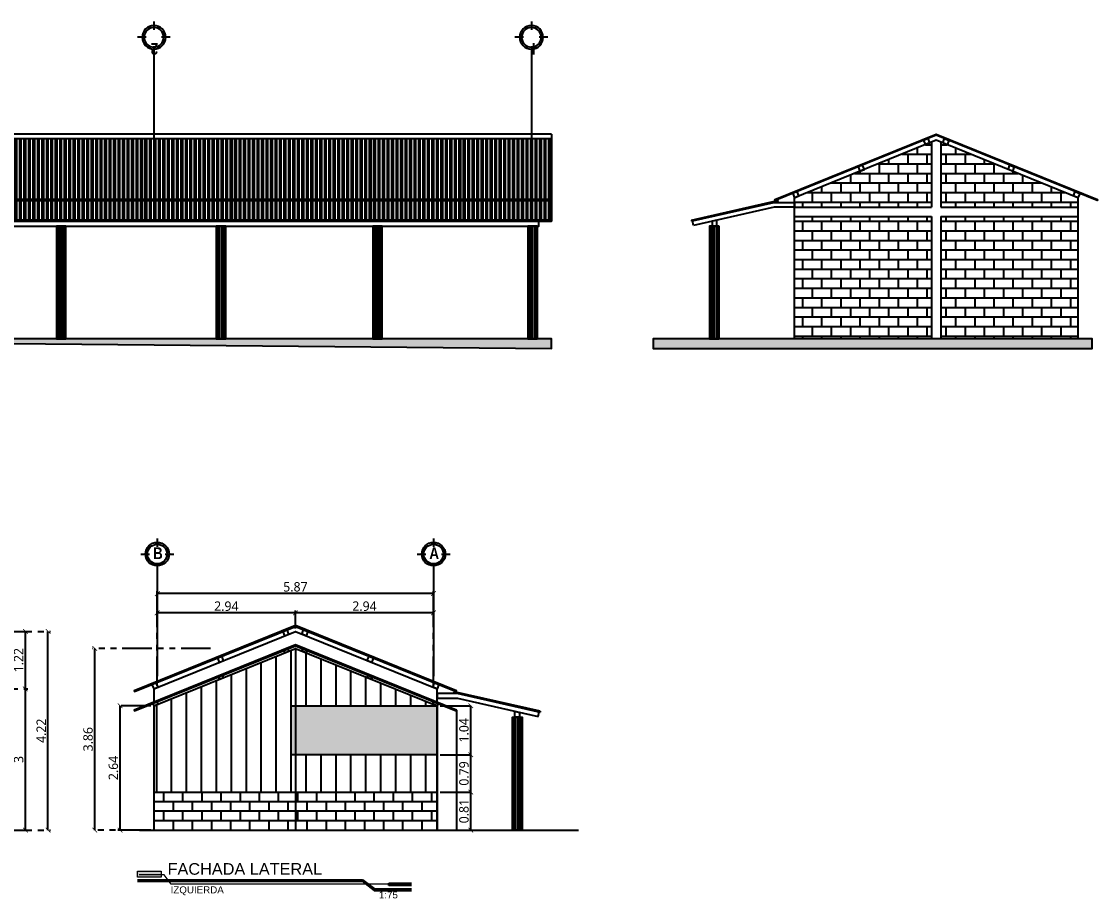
# Model space of a CAD drawing. Header units: metres. Extents: x 258817 to 259192, y 1878716 to 1878911.
# Drawn here: x 259017.1 to 259039.96, y 1878770.96 to 1878789.59 of the extents above; entities that cross this region are included whole.
import ezdxf

# ---------------------------------------------------------------- set-up
doc = ezdxf.new("R2010")
doc.units = ezdxf.units.M
doc.header["$MEASUREMENT"] = 0
doc.linetypes.add('ACAD_ISO04W100', pattern=[30, 24, -3, 0, -3])
doc.linetypes.add('PHANTOM2', pattern=[1.25, 0.625, -0.125, 0.125, -0.125, 0.125, -0.125])
doc.layers.add('.2', color=70, linetype='Continuous', lineweight=20)
doc.layers.add('.3EJES', color=1, linetype='Continuous', lineweight=20)
doc.layers.add('07-Ejes', color=8, linetype='Continuous')
doc.layers.add('Vistas', color=7, linetype='Continuous')
doc.styles.add('100 dani medio', font='trebuc.ttf', dxfattribs={"height": 2})
doc.styles.add('dani-100Textos', font='techb___.ttf', dxfattribs={"height": 0.25})
doc.styles.add('SWIS', font='swissi.ttf')
doc.dimstyles.new('A100', dxfattribs={"dimscale": 0, "dimtxt": 2.5, "dimasz": 1, "dimexe": 0.5, "dimexo": 0.625, "dimgap": 0.4, "dimtad": 1, "dimdsep": 46, "dimtxsty": '100 dani medio', "dimblk": 'ARCHTICK', "dimcen": 2.5, "dimclrd": 1, "dimclre": 1, "dimclrt": 3, "dimadec": 0, "dimazin": 0, "dimtfac": 1, "dimtmove": 1, "dimatfit": 3, "dimfxl": 1, "dimarcsym": 0})
pattern_1 = [(0, (258597.8341, 1878423.24375), (0, 0.2032), []), (90, (258597.8341, 1878423.24375), (-0.2032, 0.2032), [0.2032, -0.2032])]

# ---------------------------------------------------------------- blocks, each defined once
blk = doc.blocks.new('_ArchTick')
at = {"color": 0, "linetype": 'ByBlock', "const_width": 0.15}
blk.add_lwpolyline([(-0.5, -0.5), (0.5, 0.5)], dxfattribs=at)
blk = doc.blocks.new('*D58')
at = {"layer": 'Defpoints', "color": 0, "transparency": 16777216}
for p in [(259019.194, 1878775.053), (259019.908, 1878775.053), (259019.608, 1878772.413)]:
    blk.add_point(p, dxfattribs=at)
at = {"layer": 'Vistas', "color": 1, "linetype": 'PHANTOM2', "lineweight": -2, "transparency": 16777216}
for p, q in [((259019.845, 1878775.053), (259019.144, 1878775.053)), ((259019.545, 1878772.413), (259019.144, 1878772.413))]:
    blk.add_line(p, q, dxfattribs=at)
at = {"layer": 'Vistas', "color": 1, "lineweight": -2, "transparency": 16777216}
blk.add_line((259019.194, 1878772.413), (259019.194, 1878775.053), dxfattribs=at)
at = {"layer": 'Vistas', "color": 1, "lineweight": -2, "transparency": 16777216, "xscale": 0.1, "yscale": 0.1, "zscale": 0.1}
for p, rotation in [((259019.194, 1878775.053), 90), ((259019.194, 1878772.413), 270)]:
    blk.add_blockref('_ArchTick', p, dxfattribs=dict(at, rotation=rotation))
at = {"layer": 'Vistas', "color": 3, "transparency": 16777216, "insert": (259019.052, 1878773.733), "char_height": 0.2, "attachment_point": 5, "rotation": 90, "style": '100 dani medio'}
blk.add_mtext('2.64', dxfattribs=at)
blk = doc.blocks.new('*D59')
at = {"layer": 'Defpoints', "color": 0, "transparency": 16777216}
for p in [(259016.334, 1878775.413), (259017.181, 1878775.413), (259016.634, 1878772.413)]:
    blk.add_point(p, dxfattribs=at)
at = {"layer": 'Vistas', "color": 1, "linetype": 'PHANTOM2', "lineweight": -2, "transparency": 16777216}
for p, q in [((259016.397, 1878775.413), (259017.231, 1878775.413)), ((259016.697, 1878772.413), (259017.231, 1878772.413))]:
    blk.add_line(p, q, dxfattribs=at)
at = {"layer": 'Vistas', "color": 1, "lineweight": -2, "transparency": 16777216}
blk.add_line((259017.181, 1878772.413), (259017.181, 1878775.413), dxfattribs=at)
at = {"layer": 'Vistas', "color": 1, "lineweight": -2, "transparency": 16777216, "xscale": 0.1, "yscale": 0.1, "zscale": 0.1}
for p, rotation in [((259017.181, 1878775.413), 90), ((259017.181, 1878772.413), 270)]:
    blk.add_blockref('_ArchTick', p, dxfattribs=dict(at, rotation=rotation))
at = {"layer": 'Vistas', "color": 3, "transparency": 16777216, "insert": (259017.039, 1878773.913), "char_height": 0.2, "attachment_point": 5, "rotation": 90, "style": '100 dani medio'}
blk.add_mtext('3', dxfattribs=at)
blk = doc.blocks.new('*D60')
at = {"layer": 'Defpoints', "color": 0, "transparency": 16777216}
for p in [(259013.324, 1878776.633), (259017.181, 1878776.633), (259016.334, 1878775.413)]:
    blk.add_point(p, dxfattribs=at)
at = {"layer": 'Vistas', "color": 1, "linetype": 'PHANTOM2', "lineweight": -2, "transparency": 16777216}
for p, q in [((259013.387, 1878776.633), (259017.231, 1878776.633)), ((259016.397, 1878775.413), (259017.231, 1878775.413))]:
    blk.add_line(p, q, dxfattribs=at)
at = {"layer": 'Vistas', "color": 1, "lineweight": -2, "transparency": 16777216}
blk.add_line((259017.181, 1878775.413), (259017.181, 1878776.633), dxfattribs=at)
at = {"layer": 'Vistas', "color": 1, "lineweight": -2, "transparency": 16777216, "xscale": 0.1, "yscale": 0.1, "zscale": 0.1}
for p, rotation in [((259017.181, 1878776.633), 90), ((259017.181, 1878775.413), 270)]:
    blk.add_blockref('_ArchTick', p, dxfattribs=dict(at, rotation=rotation))
at = {"layer": 'Vistas', "color": 3, "transparency": 16777216, "insert": (259017.039, 1878776.023), "char_height": 0.2, "attachment_point": 5, "rotation": 90, "style": '100 dani medio'}
blk.add_mtext('1.22', dxfattribs=at)
blk = doc.blocks.new('*D61')
at = {"layer": 'Defpoints', "color": 0, "transparency": 16777216}
for p in [(259016.634, 1878776.633), (259017.662, 1878776.633), (259016.634, 1878772.413)]:
    blk.add_point(p, dxfattribs=at)
at = {"layer": 'Vistas', "color": 1, "linetype": 'PHANTOM2', "lineweight": -2, "transparency": 16777216}
for p, q in [((259016.697, 1878776.633), (259017.712, 1878776.633)), ((259016.697, 1878772.413), (259017.712, 1878772.413))]:
    blk.add_line(p, q, dxfattribs=at)
at = {"layer": 'Vistas', "color": 1, "lineweight": -2, "transparency": 16777216}
blk.add_line((259017.662, 1878772.413), (259017.662, 1878776.633), dxfattribs=at)
at = {"layer": 'Vistas', "color": 1, "lineweight": -2, "transparency": 16777216, "xscale": 0.1, "yscale": 0.1, "zscale": 0.1}
for p, rotation in [((259017.662, 1878776.633), 90), ((259017.662, 1878772.413), 270)]:
    blk.add_blockref('_ArchTick', p, dxfattribs=dict(at, rotation=rotation))
at = {"layer": 'Vistas', "color": 3, "transparency": 16777216, "insert": (259017.52, 1878774.523), "char_height": 0.2, "attachment_point": 5, "rotation": 90, "style": '100 dani medio'}
blk.add_mtext('4.22', dxfattribs=at)
blk = doc.blocks.new('*D66')
at = {"layer": 'Defpoints', "color": 0, "transparency": 16777216}
for p in [(259025.928, 1878773.219), (259026.642, 1878773.219), (259025.928, 1878772.413)]:
    blk.add_point(p, dxfattribs=at)
at = {"layer": 'Vistas', "color": 1, "linetype": 'PHANTOM2', "lineweight": -2, "transparency": 16777216}
for p, q in [((259025.99, 1878773.219), (259026.692, 1878773.219)), ((259025.99, 1878772.413), (259026.692, 1878772.413))]:
    blk.add_line(p, q, dxfattribs=at)
at = {"layer": 'Vistas', "color": 1, "lineweight": -2, "transparency": 16777216}
blk.add_line((259026.642, 1878772.413), (259026.642, 1878773.219), dxfattribs=at)
at = {"layer": 'Vistas', "color": 1, "lineweight": -2, "transparency": 16777216, "xscale": 0.1, "yscale": 0.1, "zscale": 0.1}
for p, rotation in [((259026.642, 1878773.219), 90), ((259026.642, 1878772.413), 270)]:
    blk.add_blockref('_ArchTick', p, dxfattribs=dict(at, rotation=rotation))
at = {"layer": 'Vistas', "color": 3, "transparency": 16777216, "insert": (259026.5, 1878772.816), "char_height": 0.2, "attachment_point": 5, "rotation": 90, "style": '100 dani medio'}
blk.add_mtext('0.81', dxfattribs=at)
blk = doc.blocks.new('*D67')
at = {"layer": 'Defpoints', "color": 0, "transparency": 16777216}
for p in [(259025.928, 1878774.013), (259026.642, 1878774.013), (259025.928, 1878773.219)]:
    blk.add_point(p, dxfattribs=at)
at = {"layer": 'Vistas', "color": 1, "linetype": 'PHANTOM2', "lineweight": -2, "transparency": 16777216}
for p, q in [((259025.99, 1878774.013), (259026.692, 1878774.013)), ((259025.99, 1878773.219), (259026.692, 1878773.219))]:
    blk.add_line(p, q, dxfattribs=at)
at = {"layer": 'Vistas', "color": 1, "lineweight": -2, "transparency": 16777216}
blk.add_line((259026.642, 1878773.219), (259026.642, 1878774.013), dxfattribs=at)
at = {"layer": 'Vistas', "color": 1, "lineweight": -2, "transparency": 16777216, "xscale": 0.1, "yscale": 0.1, "zscale": 0.1}
for p, rotation in [((259026.642, 1878774.013), 90), ((259026.642, 1878773.219), 270)]:
    blk.add_blockref('_ArchTick', p, dxfattribs=dict(at, rotation=rotation))
at = {"layer": 'Vistas', "color": 3, "transparency": 16777216, "insert": (259026.5, 1878773.616), "char_height": 0.2, "attachment_point": 5, "rotation": 90, "style": '100 dani medio'}
blk.add_mtext('0.79', dxfattribs=at)
blk = doc.blocks.new('*D68')
at = {"layer": 'Defpoints', "color": 0, "transparency": 16777216}
for p in [(259025.928, 1878775.053), (259026.642, 1878775.053), (259025.928, 1878774.013)]:
    blk.add_point(p, dxfattribs=at)
at = {"layer": 'Vistas', "color": 1, "linetype": 'PHANTOM2', "lineweight": -2, "transparency": 16777216}
for p, q in [((259025.99, 1878775.053), (259026.692, 1878775.053)), ((259025.99, 1878774.013), (259026.692, 1878774.013))]:
    blk.add_line(p, q, dxfattribs=at)
at = {"layer": 'Vistas', "color": 1, "lineweight": -2, "transparency": 16777216}
blk.add_line((259026.642, 1878774.013), (259026.642, 1878775.053), dxfattribs=at)
at = {"layer": 'Vistas', "color": 1, "lineweight": -2, "transparency": 16777216, "xscale": 0.1, "yscale": 0.1, "zscale": 0.1}
for p, rotation in [((259026.642, 1878775.053), 90), ((259026.642, 1878774.013), 270)]:
    blk.add_blockref('_ArchTick', p, dxfattribs=dict(at, rotation=rotation))
at = {"layer": 'Vistas', "color": 3, "transparency": 16777216, "insert": (259026.5, 1878774.533), "char_height": 0.2, "attachment_point": 5, "rotation": 90, "style": '100 dani medio'}
blk.add_mtext('1.04', dxfattribs=at)
blk = doc.blocks.new('*D69')
at = {"layer": 'Defpoints', "color": 0, "transparency": 16777216}
for p in [(259018.656, 1878776.273), (259021.178, 1878776.273), (259019.908, 1878772.413)]:
    blk.add_point(p, dxfattribs=at)
at = {"layer": 'Vistas', "color": 1, "linetype": 'PHANTOM2', "lineweight": -2, "transparency": 16777216}
for p, q in [((259021.116, 1878776.273), (259018.606, 1878776.273)), ((259019.845, 1878772.413), (259018.606, 1878772.413))]:
    blk.add_line(p, q, dxfattribs=at)
at = {"layer": 'Vistas', "color": 1, "lineweight": -2, "transparency": 16777216}
blk.add_line((259018.656, 1878772.413), (259018.656, 1878776.273), dxfattribs=at)
at = {"layer": 'Vistas', "color": 1, "lineweight": -2, "transparency": 16777216, "xscale": 0.1, "yscale": 0.1, "zscale": 0.1}
for p, rotation in [((259018.656, 1878776.273), 90), ((259018.656, 1878772.413), 270)]:
    blk.add_blockref('_ArchTick', p, dxfattribs=dict(at, rotation=rotation))
at = {"layer": 'Vistas', "color": 3, "transparency": 16777216, "insert": (259018.514, 1878774.343), "char_height": 0.2, "attachment_point": 5, "rotation": 90, "style": '100 dani medio'}
blk.add_mtext('3.86', dxfattribs=at)
blk = doc.blocks.new('*D70')
at = {"layer": 'Defpoints', "color": 0, "transparency": 16777216}
for p in [(259022.918, 1878777.027), (259022.918, 1878776.633), (259025.853, 1878775.413)]:
    blk.add_point(p, dxfattribs=at)
at = {"layer": 'Vistas', "color": 1, "linetype": 'PHANTOM2', "lineweight": -2, "transparency": 16777216}
for p, q in [((259022.918, 1878776.695), (259022.918, 1878777.077)), ((259025.853, 1878775.475), (259025.853, 1878777.077))]:
    blk.add_line(p, q, dxfattribs=at)
at = {"layer": 'Vistas', "color": 1, "lineweight": -2, "transparency": 16777216}
blk.add_line((259025.853, 1878777.027), (259022.918, 1878777.027), dxfattribs=at)
at = {"layer": 'Vistas', "color": 1, "lineweight": -2, "transparency": 16777216, "xscale": 0.1, "yscale": 0.1, "zscale": 0.1, "rotation": 180}
blk.add_blockref('_ArchTick', (259022.918, 1878777.027), dxfattribs=at)
at = {"layer": 'Vistas', "color": 1, "lineweight": -2, "transparency": 16777216, "xscale": 0.1, "yscale": 0.1, "zscale": 0.1}
blk.add_blockref('_ArchTick', (259025.853, 1878777.027), dxfattribs=at)
at = {"layer": 'Vistas', "color": 3, "transparency": 16777216, "insert": (259024.385, 1878777.169), "char_height": 0.2, "attachment_point": 5, "style": '100 dani medio'}
blk.add_mtext('2.94', dxfattribs=at)
blk = doc.blocks.new('*D71')
at = {"layer": 'Defpoints', "color": 0, "transparency": 16777216}
for p in [(259019.983, 1878777.027), (259022.918, 1878776.633), (259019.983, 1878775.413)]:
    blk.add_point(p, dxfattribs=at)
at = {"layer": 'Vistas', "color": 1, "linetype": 'PHANTOM2', "lineweight": -2, "transparency": 16777216}
for p, q in [((259019.983, 1878775.475), (259019.983, 1878777.077)), ((259022.918, 1878776.695), (259022.918, 1878777.077))]:
    blk.add_line(p, q, dxfattribs=at)
at = {"layer": 'Vistas', "color": 1, "lineweight": -2, "transparency": 16777216}
blk.add_line((259022.918, 1878777.027), (259019.983, 1878777.027), dxfattribs=at)
at = {"layer": 'Vistas', "color": 1, "lineweight": -2, "transparency": 16777216, "xscale": 0.1, "yscale": 0.1, "zscale": 0.1, "rotation": 180}
blk.add_blockref('_ArchTick', (259019.983, 1878777.027), dxfattribs=at)
at = {"layer": 'Vistas', "color": 1, "lineweight": -2, "transparency": 16777216, "xscale": 0.1, "yscale": 0.1, "zscale": 0.1}
blk.add_blockref('_ArchTick', (259022.918, 1878777.027), dxfattribs=at)
at = {"layer": 'Vistas', "color": 3, "transparency": 16777216, "insert": (259021.45, 1878777.169), "char_height": 0.2, "attachment_point": 5, "style": '100 dani medio'}
blk.add_mtext('2.94', dxfattribs=at)
blk = doc.blocks.new('*D72')
at = {"layer": 'Defpoints', "color": 0, "transparency": 16777216}
for p in [(259019.983, 1878777.437), (259019.983, 1878777.027), (259025.853, 1878777.027)]:
    blk.add_point(p, dxfattribs=at)
at = {"layer": 'Vistas', "color": 1, "linetype": 'PHANTOM2', "lineweight": -2, "transparency": 16777216}
for p, q in [((259019.983, 1878777.089), (259019.983, 1878777.487)), ((259025.853, 1878777.089), (259025.853, 1878777.487))]:
    blk.add_line(p, q, dxfattribs=at)
at = {"layer": 'Vistas', "color": 1, "lineweight": -2, "transparency": 16777216}
blk.add_line((259025.853, 1878777.437), (259019.983, 1878777.437), dxfattribs=at)
at = {"layer": 'Vistas', "color": 1, "lineweight": -2, "transparency": 16777216, "xscale": 0.1, "yscale": 0.1, "zscale": 0.1, "rotation": 180}
blk.add_blockref('_ArchTick', (259019.983, 1878777.437), dxfattribs=at)
at = {"layer": 'Vistas', "color": 1, "lineweight": -2, "transparency": 16777216, "xscale": 0.1, "yscale": 0.1, "zscale": 0.1}
blk.add_blockref('_ArchTick', (259025.853, 1878777.437), dxfattribs=at)
at = {"layer": 'Vistas', "color": 3, "transparency": 16777216, "insert": (259022.918, 1878777.579), "char_height": 0.2, "attachment_point": 5, "style": '100 dani medio'}
blk.add_mtext('5.87', dxfattribs=at)
blk = doc.blocks.new('eje numero')
at = {"layer": '07-Ejes'}
h = blk.add_hatch(color=1, dxfattribs=at)
h.dxf.hatch_style = 1
h.paths.add_polyline_path([(496.116, 205.549), (496.116, 205.499, -0.414214), (496.366, 205.249), (496.416, 205.249, 0.414214)])
h.paths.add_polyline_path([(495.866, 205.249), (495.816, 205.249, 0.414214), (496.116, 204.949), (496.116, 204.999, -0.414214)])
at = {"layer": '07-Ejes', "color": 1}
for points in [[(496.116, 205.651), (496.116, 205.438)], [(495.701, 205.249), (495.923, 205.249)], [(496.316, 205.249), (496.538, 205.249)]]:
    blk.add_lwpolyline(points, dxfattribs=at)
for radius in [0.3, 0.25]:
    blk.add_circle((496.116, 205.249), radius, dxfattribs=at)
blk = doc.blocks.new('*U18')
at = {"color": 1, "linetype": 'ACAD_ISO04W100', "ltscale": 0.1}
blk.add_lwpolyline([(0, 0.711), (0, -1.935)], dxfattribs=at)
at = {"layer": '.3EJES', "xscale": 0.8340043413883207, "yscale": 0.8340043413883207, "zscale": 0.8340043413883207}
blk.add_blockref('eje numero', (-413.763, -170.278), dxfattribs=at)
at = {"style": 'dani-100Textos'}
blk.add_attdef('1', (-0.09, 0.795), '', height=0.25, dxfattribs=at)
blk = doc.blocks.new('*U19')
at = {"color": 1, "linetype": 'ACAD_ISO04W100', "ltscale": 0.1}
blk.add_lwpolyline([(0, 0.711), (0, -1.935)], dxfattribs=at)
at = {"layer": '.3EJES', "xscale": 0.8340043413883207, "yscale": 0.8340043413883207, "zscale": 0.8340043413883207}
blk.add_blockref('eje numero', (-413.763, -170.278), dxfattribs=at)
at = {"style": 'dani-100Textos'}
blk.add_attdef('1', (-0.09, 0.795), '', height=0.25, dxfattribs=at)
blk = doc.blocks.new('*U7')
at = {"layer": '.2'}
h = blk.add_hatch(color=3, dxfattribs=at)
h.dxf.hatch_style = 1
h.paths.add_polyline_path([(0.406, 0.105), (0, 0.105), (0, 0.052), (0.406, 0.052)])
h.paths.add_polyline_path([(0.406, 0.052), (0, 0.052), (0, 0.027), (0.406, 0.027)])
h.paths.add_polyline_path([(0.406, 0.027), (0, 0.027), (0, 0), (0.406, 0)])
at = {"linetype": 'ByBlock', "ltscale": 0.5}
blk.add_hatch(color=3, dxfattribs=at).paths.add_polyline_path([(4.314, -0.098), (4.314, -0.143), (4.708, -0.143), (4.708, -0.098)])
at = {"layer": '.2'}
blk.add_lwpolyline([(0.406, 0), (0, 0), (0, 0.105), (0.406, 0.105)], close=True, dxfattribs=at)
blk.add_lwpolyline([(4.314, -0.12), (0.578, -0.12), (0.458, 0.04), (0.03, 0.04)], dxfattribs=at)
at = {"color": 1, "linetype": 'ByBlock', "ltscale": 0.5}
for p, q in [((0, -0.042), (3.861, -0.042)), ((0, -0.067), (3.856, -0.067)), ((3.856, -0.067), (4.066, -0.225)), ((3.856, -0.067), (4.066, -0.225)), ((3.861, -0.042), (4.071, -0.2)), ((3.861, -0.042), (4.071, -0.2)), ((4.066, -0.225), (4.708, -0.225)), ((4.066, -0.225), (4.708, -0.225)), ((4.071, -0.2), (4.708, -0.2)), ((4.071, -0.2), (4.708, -0.2))]:
    blk.add_line(p, q, dxfattribs=at)
at = {"color": 3, "linetype": 'ByBlock'}
for p, q in [((4.314, -0.143), (4.314, -0.098)), ((4.314, -0.098), (4.708, -0.098)), ((4.708, -0.143), (4.314, -0.143))]:
    blk.add_line(p, q, dxfattribs=at)
at = {"color": 2, "style": 'SWIS'}
for tag, p, height in [('TITULO', (0.515, 0.044), 0.2), ('AMBIENTE', (0.568, -0.275), 0.12), ('ESCALA', (4.145, -0.362), 0.12)]:
    blk.add_attdef(tag, p, '', height=height, dxfattribs=at)
blk = doc.blocks.new('*U10')
at = {"color": 1, "linetype": 'ACAD_ISO04W100', "ltscale": 0.1}
blk.add_lwpolyline([(-0.711, 0), (1.487, 0)], dxfattribs=at)
at = {"layer": '.3EJES', "xscale": 0.8340043413883207, "yscale": 0.8340043413883207, "zscale": 0.8340043413883207, "rotation": 90.00000000000001}
blk.add_blockref('eje numero', (170.278, -413.763), dxfattribs=at)
at = {"style": 'dani-100Textos'}
blk.add_attdef('1', (-0.781, -0.09), '', height=0.25, rotation=90, dxfattribs=at)
blk = doc.blocks.new('*U11')
at = {"color": 1, "linetype": 'ACAD_ISO04W100', "ltscale": 0.1}
blk.add_lwpolyline([(-0.711, 0), (1.487, 0)], dxfattribs=at)
at = {"layer": '.3EJES', "xscale": 0.8340043413883207, "yscale": 0.8340043413883207, "zscale": 0.8340043413883207, "rotation": 90.00000000000001}
blk.add_blockref('eje numero', (170.278, -413.763), dxfattribs=at)
at = {"style": 'dani-100Textos'}
blk.add_attdef('1', (-0.781, -0.09), '', height=0.25, rotation=90, dxfattribs=at)

msp = doc.modelspace()

# ---------------------------------------------------------------- hatches: boundary and pattern name
at = {"layer": 'Vistas'}
h = msp.add_hatch(dxfattribs=at)
h.set_pattern_fill('ANSI32', color=1, scale=0.01, angle=45)
h.set_pattern_definition([(90, (258574.62647, 1878412.81117), (-0.09525, 7e-18), []), (90, (258574.65822, 1878412.84292), (-0.09525, 7e-18), [])])
h.paths.add_polyline_path([(259028.35744, 1878787.09503), (259007.62744, 1878787.09503), (259007.62744, 1878785.80651), (259028.35744, 1878785.80651)])
h = msp.add_hatch(dxfattribs=at)
h.set_pattern_fill('AR-B816', color=1, scale=0.001)
h.set_pattern_definition(pattern_1)
h.paths.add_polyline_path([(259036.43171, 1878787.02502), (259033.52171, 1878785.84555), (259033.52171, 1878785.64555), (259036.43171, 1878785.64555)])
h = msp.add_hatch(dxfattribs=at)
h.set_pattern_fill('AR-B816', color=1, scale=0.001)
h.set_pattern_definition(pattern_1)
h.paths.add_polyline_path([(259036.63171, 1878787.02502), (259036.63171, 1878785.64555), (259039.54171, 1878785.64555), (259039.54171, 1878785.84555)])
h = msp.add_hatch(dxfattribs=at)
h.set_pattern_fill('ANSI32', color=1, scale=0.01, angle=45)
h.set_pattern_definition([(90, (258574.62647, 1878411.40263), (-0.09525, 7e-18), []), (90, (258574.65822, 1878411.43438), (-0.09525, 7e-18), [])])
h.paths.add_polyline_path([(259028.35744, 1878785.78649), (259007.62744, 1878785.78649), (259007.62744, 1878785.36646), (259028.35744, 1878785.36646)])
h = msp.add_hatch(dxfattribs=at)
h.set_pattern_fill('AR-B816', color=1, scale=0.001)
h.set_pattern_definition(pattern_1)
h.paths.add_polyline_path([(259036.43171, 1878785.44555), (259033.52171, 1878785.44555), (259033.52171, 1878782.84555), (259036.43171, 1878782.84555)])
h = msp.add_hatch(dxfattribs=at)
h.set_pattern_fill('AR-B816', color=1, scale=0.001)
h.set_pattern_definition(pattern_1)
h.paths.add_polyline_path([(259039.54171, 1878785.44555), (259036.63171, 1878785.44555), (259036.63171, 1878782.84555), (259039.54171, 1878782.84555)])
h = msp.add_hatch(color=8, dxfattribs=at)
h.dxf.hatch_style = 1
h.paths.add_polyline_path([(259028.35744, 1878782.84555), (259027.16837, 1878782.84555), (259007.62744, 1878782.84555), (259007.62744, 1878782.83138), (259028.35744, 1878782.64555)])
h = msp.add_hatch(color=8, dxfattribs=at)
h.dxf.hatch_style = 1
h.paths.add_polyline_path([(259039.84171, 1878782.84555), (259039.54171, 1878782.84555), (259030.51671, 1878782.84555), (259030.51671, 1878782.64555), (259039.84171, 1878782.64555)])
h = msp.add_hatch(dxfattribs=at)
h.set_pattern_fill('LINE', color=1, scale=0.1, angle=90)
h.set_pattern_definition([(90, (258571.6608, 1878412.81117), (-0.3175, 2e-17), [])])
h.paths.add_polyline_path([(259022.82823, 1878774.01297), (259022.82823, 1878775.05297), (259025.92791, 1878775.05297), (259022.91791, 1878776.27297), (259019.90791, 1878775.05297), (259019.90791, 1878773.21297), (259025.92791, 1878773.21297), (259025.92791, 1878774.01297)])
h = msp.add_hatch(dxfattribs=at)
h.set_pattern_fill('HONEY', color=1, scale=0.01, angle=90)
h.set_pattern_definition([(90, (258571.6608, 1878412.811168), (-0.0274963065, 0.047625), [0.03175, -0.0635]), (210, (258571.6608, 1878412.811168), (-0.0274963066, -0.0476249999), [0.03175, -0.0635]), (150, (258571.6608, 1878412.811168), (-0.0549926131, 1e-10), [-0.0635, 0.03175])])
h.paths.add_polyline_path([(259025.92791, 1878775.05297), (259022.82823, 1878775.05297), (259022.82823, 1878774.01297), (259025.92791, 1878774.01297)])
h = msp.add_hatch(dxfattribs=at)
h.set_pattern_fill('AR-B816', color=8, scale=0.001)
h.set_pattern_definition([(0, (258571.6608, 1878412.74989), (0, 0.2032), []), (90, (258571.6608, 1878412.74989), (-0.2032, 0.2032), [0.2032, -0.2032])])
h.paths.add_polyline_path([(259025.91916, 1878773.21297), (259019.89916, 1878773.21297), (259019.90791, 1878772.41387), (259025.92791, 1878772.41387)])

# ---------------------------------------------------------------- linework, layer by layer
at = {"layer": 'Vistas', "color": 1}
for points in [[(259028.35744, 1878787.19503), (259007.62744, 1878787.19503)], [(259028.35744, 1878787.09503), (259007.62744, 1878787.09503)], [(259028.35744, 1878787.19503), (259028.35744, 1878785.80651)], [(259028.35744, 1878785.80651), (259007.62744, 1878785.80651)], [(259031.33044, 1878785.36979), (259033.1617, 1878785.78465), (259033.16838, 1878785.76566), (259031.33486, 1878785.35028)], [(259031.33044, 1878785.36979), (259031.33486, 1878785.35028)], [(259017.84744, 1878785.24555), (259017.84744, 1878782.84555)], [(259017.85244, 1878785.24555), (259017.85244, 1878782.84555)], [(259017.85744, 1878785.24555), (259017.85744, 1878782.84555)], [(259017.87744, 1878785.24555), (259017.87744, 1878782.84555)], [(259017.89744, 1878785.24555), (259017.89744, 1878782.84555)], [(259017.94244, 1878785.24555), (259017.94244, 1878782.84555)], [(259017.98744, 1878785.24555), (259017.98744, 1878782.84555)], [(259018.00744, 1878785.24555), (259018.00744, 1878782.84555)], [(259018.02744, 1878785.24555), (259018.02744, 1878782.84555)], [(259018.03244, 1878785.24555), (259018.03244, 1878782.84555)], [(259018.03744, 1878785.24555), (259018.03744, 1878782.84555)], [(259021.24244, 1878785.24555), (259021.24244, 1878782.84555)], [(259021.24744, 1878785.24555), (259021.24744, 1878782.84555)], [(259021.25244, 1878785.24555), (259021.25244, 1878782.84555)], [(259021.27244, 1878785.24555), (259021.27244, 1878782.84555)], [(259021.29244, 1878785.24555), (259021.29244, 1878782.84555)], [(259021.33744, 1878785.24555), (259021.33744, 1878782.84555)], [(259021.38244, 1878785.24555), (259021.38244, 1878782.84555)], [(259021.40244, 1878785.24555), (259021.40244, 1878782.84555)], [(259021.42244, 1878785.24555), (259021.42244, 1878782.84555)], [(259021.42744, 1878785.24555), (259021.42744, 1878782.84555)], [(259021.43244, 1878785.24555), (259021.43244, 1878782.84555)], [(259024.56744, 1878785.24555), (259024.56744, 1878782.84555)], [(259024.57244, 1878785.24555), (259024.57244, 1878782.84555)], [(259024.57744, 1878785.24555), (259024.57744, 1878782.84555)], [(259024.59744, 1878785.24555), (259024.59744, 1878782.84555)], [(259024.61744, 1878785.24555), (259024.61744, 1878782.84555)], [(259024.66244, 1878785.24555), (259024.66244, 1878782.84555)], [(259024.70744, 1878785.24555), (259024.70744, 1878782.84555)], [(259024.72744, 1878785.24555), (259024.72744, 1878782.84555)], [(259024.74744, 1878785.24555), (259024.74744, 1878782.84555)], [(259024.75244, 1878785.24555), (259024.75244, 1878782.84555)], [(259024.75744, 1878785.24555), (259024.75744, 1878782.84555)], [(259027.86244, 1878785.24555), (259027.86244, 1878782.84555)], [(259027.86744, 1878785.24555), (259027.86744, 1878782.84555)], [(259027.87244, 1878785.24555), (259027.87244, 1878782.84555)], [(259027.89244, 1878785.24555), (259027.89244, 1878782.84555)], [(259027.91244, 1878785.24555), (259027.91244, 1878782.84555)], [(259027.95744, 1878785.24555), (259027.95744, 1878782.84555)], [(259028.00244, 1878785.24555), (259028.00244, 1878782.84555)], [(259028.02244, 1878785.24555), (259028.02244, 1878782.84555)], [(259028.04244, 1878785.24555), (259028.04244, 1878782.84555)], [(259028.04744, 1878785.24555), (259028.04744, 1878782.84555)], [(259028.05244, 1878785.24555), (259028.05244, 1878782.84555)], [(259031.72171, 1878785.24555), (259031.72171, 1878782.84555)], [(259031.72671, 1878785.24555), (259031.72671, 1878782.84555)], [(259031.73171, 1878785.24555), (259031.73171, 1878782.84555)], [(259031.75171, 1878785.24555), (259031.75171, 1878782.84555)], [(259031.77171, 1878785.24555), (259031.77171, 1878782.84555)], [(259031.81671, 1878785.24555), (259031.81671, 1878782.84555)], [(259031.86171, 1878785.24555), (259031.86171, 1878782.84555)], [(259031.88171, 1878785.24555), (259031.88171, 1878782.84555)], [(259031.90171, 1878785.24555), (259031.90171, 1878782.84555)], [(259031.90671, 1878785.24555), (259031.90671, 1878782.84555)], [(259031.91171, 1878785.24555), (259031.91171, 1878782.84555)], [(259022.91791, 1878776.27297), (259022.91791, 1878772.41297)], [(259028.11918, 1878774.9372), (259026.28792, 1878775.35207), (259026.28124, 1878775.33307), (259028.11476, 1878774.9177)], [(259025.92791, 1878775.05297), (259025.92791, 1878772.41297)], [(259026.34369, 1878774.96308), (259026.34369, 1878772.41297)], [(259027.53791, 1878774.81297), (259027.53791, 1878772.41297)], [(259027.54291, 1878774.81297), (259027.54291, 1878772.41297)], [(259027.54791, 1878774.81297), (259027.54791, 1878772.41297)], [(259027.56791, 1878774.81297), (259027.56791, 1878772.41297)], [(259027.58791, 1878774.81297), (259027.58791, 1878772.41297)], [(259027.63291, 1878774.81297), (259027.63291, 1878772.41297)], [(259027.67791, 1878774.81297), (259027.67791, 1878772.41297)], [(259027.69791, 1878774.81297), (259027.69791, 1878772.41297)], [(259027.71791, 1878774.81297), (259027.71791, 1878772.41297)], [(259027.72291, 1878774.81297), (259027.72291, 1878772.41297)], [(259027.72791, 1878774.81297), (259027.72791, 1878772.41297)], [(259028.11918, 1878774.9372), (259028.11476, 1878774.9177)]]:
    msp.add_lwpolyline(points, dxfattribs=at)
for points in [[(259033.11344, 1878785.78797), (259033.10593, 1878785.80651), (259036.53171, 1878787.19503), (259039.9575, 1878785.80651), (259039.94999, 1878785.78797), (259036.53171, 1878787.17345)], [(259036.30202, 1878786.97245), (259036.3947, 1878787.01001), (259036.35713, 1878787.10269), (259036.26446, 1878787.06513)], [(259036.76141, 1878786.97245), (259036.66873, 1878787.01001), (259036.7063, 1878787.10269), (259036.79897, 1878787.06513)], [(259034.91187, 1878786.409), (259035.00454, 1878786.44656), (259034.96698, 1878786.53924), (259034.8743, 1878786.50168)], [(259038.15156, 1878786.409), (259038.05889, 1878786.44656), (259038.09645, 1878786.53924), (259038.18913, 1878786.50168)], [(259033.52171, 1878785.84555), (259033.61439, 1878785.88311), (259033.57683, 1878785.97579), (259033.48415, 1878785.93823)], [(259039.54171, 1878785.84555), (259039.44904, 1878785.88311), (259039.4866, 1878785.97579), (259039.57928, 1878785.93823)], [(259031.37646, 1878785.25717), (259031.35437, 1878785.3547), (259033.07963, 1878785.74555), (259033.52171, 1878785.74555), (259033.52171, 1878785.64555), (259033.09081, 1878785.64555)], [(259007.90318, 1878785.24555), (259028.0907, 1878785.24555), (259028.0907, 1878785.34644), (259007.90318, 1878785.34644)], [(259031.77022, 1878785.24555), (259031.87022, 1878785.24555), (259031.87011, 1878785.36901), (259031.77052, 1878785.34644)], [(259026.33618, 1878775.35539), (259026.34369, 1878775.37393), (259022.91791, 1878776.76245), (259019.49212, 1878775.37393), (259019.49964, 1878775.35539), (259022.91791, 1878776.74087)], [(259022.68821, 1878776.53987), (259022.78089, 1878776.57743), (259022.74332, 1878776.67011), (259022.65065, 1878776.63254)], [(259023.1476, 1878776.53987), (259023.05493, 1878776.57743), (259023.09249, 1878776.67011), (259023.18517, 1878776.63254)], [(259026.33618, 1878774.94455), (259026.34369, 1878774.96308), (259022.91791, 1878776.35161), (259019.49212, 1878774.96308), (259019.49964, 1878774.94455), (259022.91791, 1878776.33003)], [(259022.68821, 1878776.17987), (259022.78089, 1878776.21743), (259022.76102, 1878776.26644), (259022.66835, 1878776.22888)], [(259023.1476, 1878776.17987), (259023.05493, 1878776.21743), (259023.07479, 1878776.26644), (259023.16747, 1878776.22888)], [(259021.29806, 1878775.97642), (259021.39074, 1878776.01398), (259021.35317, 1878776.10666), (259021.2605, 1878776.06909)], [(259024.53775, 1878775.97642), (259024.44508, 1878776.01398), (259024.48264, 1878776.10666), (259024.57532, 1878776.06909)], [(259021.29806, 1878775.61642), (259021.39074, 1878775.65398), (259021.37087, 1878775.70299), (259021.2782, 1878775.66543)], [(259024.53775, 1878775.61642), (259024.44508, 1878775.65398), (259024.46494, 1878775.70299), (259024.55762, 1878775.66543)], [(259019.90791, 1878775.41297), (259020.00058, 1878775.45053), (259019.96302, 1878775.54321), (259019.87034, 1878775.50564)], [(259025.92791, 1878775.41297), (259025.83523, 1878775.45053), (259025.87279, 1878775.54321), (259025.96547, 1878775.50564)], [(259028.07316, 1878774.82459), (259028.09525, 1878774.92212), (259026.37, 1878775.31297), (259025.92791, 1878775.31297), (259025.92791, 1878775.21297), (259026.35881, 1878775.21297)], [(259019.90791, 1878775.05297), (259020.00058, 1878775.09053), (259019.98072, 1878775.13954), (259019.88804, 1878775.10198)], [(259025.92791, 1878775.05297), (259025.83523, 1878775.09053), (259025.85509, 1878775.13954), (259025.94777, 1878775.10198)], [(259027.6794, 1878774.81297), (259027.5794, 1878774.81297), (259027.57951, 1878774.93642), (259027.67911, 1878774.91386)]]:
    msp.add_lwpolyline(points, close=True, dxfattribs=at)
at = {"layer": 'Vistas', "color": 6}
for points in [[(259039.54171, 1878785.84555), (259036.53171, 1878787.06555), (259033.52171, 1878785.84555)], [(259039.54171, 1878782.84555), (259033.52171, 1878782.84555), (259033.52171, 1878785.84555)], [(259039.54171, 1878785.84555), (259039.54171, 1878782.84555)], [(259027.16837, 1878782.84555), (259007.62744, 1878782.84555), (259007.62744, 1878782.83138), (259028.35744, 1878782.64555), (259028.35744, 1878782.84555), (259027.16837, 1878782.84555)], [(259039.54171, 1878782.84555), (259030.51671, 1878782.84555), (259030.51671, 1878782.64555), (259039.84171, 1878782.64555), (259039.84171, 1878782.84555), (259039.54171, 1878782.84555)], [(259019.90791, 1878775.05297), (259022.91791, 1878776.27297), (259025.92791, 1878775.05297)], [(259019.90791, 1878772.41297), (259025.92791, 1878772.41297), (259025.92791, 1878775.05297)], [(259019.90791, 1878775.05297), (259019.90791, 1878772.41297)], [(259025.92791, 1878774.01297), (259022.82823, 1878774.01297), (259022.82823, 1878775.05297), (259025.92791, 1878775.05297)], [(259025.92791, 1878773.21297), (259019.90791, 1878773.21297)]]:
    msp.add_lwpolyline(points, dxfattribs=at)
at = {"layer": 'Vistas', "color": 3}
for points in [[(259036.43171, 1878787.02502), (259036.43171, 1878785.64555)], [(259036.63171, 1878787.02502), (259036.63171, 1878785.64555)], [(259028.35744, 1878785.80651), (259028.35744, 1878785.34644)], [(259033.52171, 1878785.64555), (259036.43171, 1878785.64555)], [(259036.63171, 1878785.64555), (259039.54171, 1878785.64555)], [(259033.52171, 1878785.44555), (259036.43171, 1878785.44555)], [(259036.43171, 1878785.44555), (259036.43171, 1878782.84555)], [(259036.63171, 1878785.44555), (259039.54171, 1878785.44555)], [(259036.63171, 1878785.44555), (259036.63171, 1878782.84555)], [(259019.90791, 1878775.41297), (259022.91791, 1878776.63297), (259025.92791, 1878775.41297)], [(259019.90791, 1878775.41297), (259019.90791, 1878775.13161)], [(259025.92791, 1878775.13161), (259025.92791, 1878775.41297)]]:
    msp.add_lwpolyline(points, dxfattribs=at)
for points in [[(259028.35744, 1878785.80651), (259007.62744, 1878785.80651), (259007.62744, 1878785.78649), (259028.35744, 1878785.78649)], [(259028.35744, 1878785.36646), (259007.62744, 1878785.36646), (259007.62744, 1878785.34644), (259028.35744, 1878785.34644)], [(259017.84244, 1878782.84555), (259018.04244, 1878782.84555), (259018.04244, 1878785.24555), (259017.84244, 1878785.24555)], [(259021.23744, 1878782.84555), (259021.43744, 1878782.84555), (259021.43744, 1878785.24555), (259021.23744, 1878785.24555)], [(259024.56244, 1878782.84555), (259024.76244, 1878782.84555), (259024.76244, 1878785.24555), (259024.56244, 1878785.24555)], [(259027.85744, 1878782.84555), (259028.05744, 1878782.84555), (259028.05744, 1878785.24555), (259027.85744, 1878785.24555)], [(259031.71671, 1878782.84555), (259031.91671, 1878782.84555), (259031.91671, 1878785.24555), (259031.71671, 1878785.24555)], [(259027.73291, 1878772.41297), (259027.53291, 1878772.41297), (259027.53291, 1878774.81297), (259027.73291, 1878774.81297)]]:
    msp.add_lwpolyline(points, close=True, dxfattribs=at)
at = {"layer": 'Vistas', "color": 5}
msp.add_lwpolyline([(259028.05744, 1878782.84555), (259002.67052, 1878782.84555)], dxfattribs=at)
at = {"layer": 'Vistas', "color": 8}
msp.add_lwpolyline([(259019.60791, 1878772.41297), (259028.93291, 1878772.41297)], dxfattribs=at)

# ---------------------------------------------------------------- block references
at = {"layer": 'Vistas'}
ref = msp.add_blockref('*U11', (259019.91244, 1878788.35319), dxfattribs=dict(at, xscale=-1, rotation=90))
ref.add_attrib('1', '2', (259020.00209, 1878789.13408), dxfattribs={"layer": '0', "height": 0.25, "rotation": 180, "style": 'dani-100Textos'})
ref = msp.add_blockref('*U10', (259027.93244, 1878788.35319), dxfattribs=dict(at, xscale=-1, rotation=90))
ref.add_attrib('1', 'I', (259028.02209, 1878789.13408), dxfattribs={"layer": '0', "height": 0.25, "rotation": 180, "style": 'dani-100Textos'})
for name, p, values in [('*U18', (259019.98291, 1878777.37485), {'1': 'B'}), ('*U19', (259025.85291, 1878777.37485), {'1': 'A'})]:
    msp.add_blockref(name, p, dxfattribs=at).add_auto_attribs(values)
at = {"layer": 'Vistas', "color": 2, "xscale": 1.236689219636996, "yscale": 1.236689219636996, "zscale": 1.236689219636996}
msp.add_blockref('*U7', (259019.56529, 1878771.40992), dxfattribs=at).add_auto_attribs({'TITULO': 'FACHADA LATERAL', 'AMBIENTE': 'IZQUIERDA', 'ESCALA': '1:75'})

# ---------------------------------------------------------------- dimensions: what is measured, and where the dimension line sits
at = {"layer": 'Vistas', "color": 8}
for base, p1, p2, picture, middle in [((259019.98291, 1878777.43721), (259025.85291, 1878777.0266), (259019.98291, 1878777.0266), '*D72', (259022.91791, 1878777.57896)), ((259019.9829068114, 1878777.0266032619), (259022.9179068114, 1878776.63296689), (259019.9829068114, 1878775.41296689), '*D71', (259021.4504068114, 1878777.1686908039)), ((259022.9179068114, 1878777.0266032619), (259025.8529068114, 1878775.41296689), (259022.9179068114, 1878776.63296689), '*D70', (259024.3854068114, 1878777.1686908039))]:
    dim = msp.add_linear_dim(base=base, p1=p1, p2=p2, dimstyle='A100', dxfattribs=at)
    dim.commit()
    dim.dimension.update_dxf_attribs({"geometry": picture, "text_midpoint": middle})
for base, p1, p2, picture, middle in [((259017.18083, 1878776.63297), (259016.33408, 1878775.41297), (259013.32408, 1878776.63297), '*D60', (259017.03908, 1878776.02297)), ((259017.66153, 1878776.63297), (259016.63408, 1878772.41297), (259016.63408, 1878776.63297), '*D61', (259017.51978, 1878774.52297)), ((259018.65639, 1878776.27297), (259019.90791, 1878772.41297), (259021.17834, 1878776.27297), '*D69', (259018.5143, 1878774.34297)), ((259017.18083, 1878775.41297), (259016.63408, 1878772.41297), (259016.33408, 1878775.41297), '*D59', (259017.03908, 1878773.91297)), ((259019.19433, 1878775.05297), (259019.60791, 1878772.41297), (259019.90791, 1878775.05297), '*D58', (259019.05224, 1878773.73297)), ((259026.64208, 1878775.05297), (259025.92791, 1878774.01297), (259025.92791, 1878775.05297), '*D68', (259026.50033, 1878774.53297)), ((259026.64208, 1878774.01297), (259025.92791, 1878773.21902), (259025.92791, 1878774.01297), '*D67', (259026.49999, 1878773.616)), ((259026.64208, 1878773.21902), (259025.92791, 1878772.41297), (259025.92791, 1878773.21902), '*D66', (259026.50033, 1878772.816))]:
    dim = msp.add_linear_dim(base=base, p1=p1, p2=p2, angle=90, dimstyle='A100', dxfattribs=at)
    dim.commit()
    dim.dimension.update_dxf_attribs({"geometry": picture, "text_midpoint": middle})

doc.saveas('drawing.dxf')
